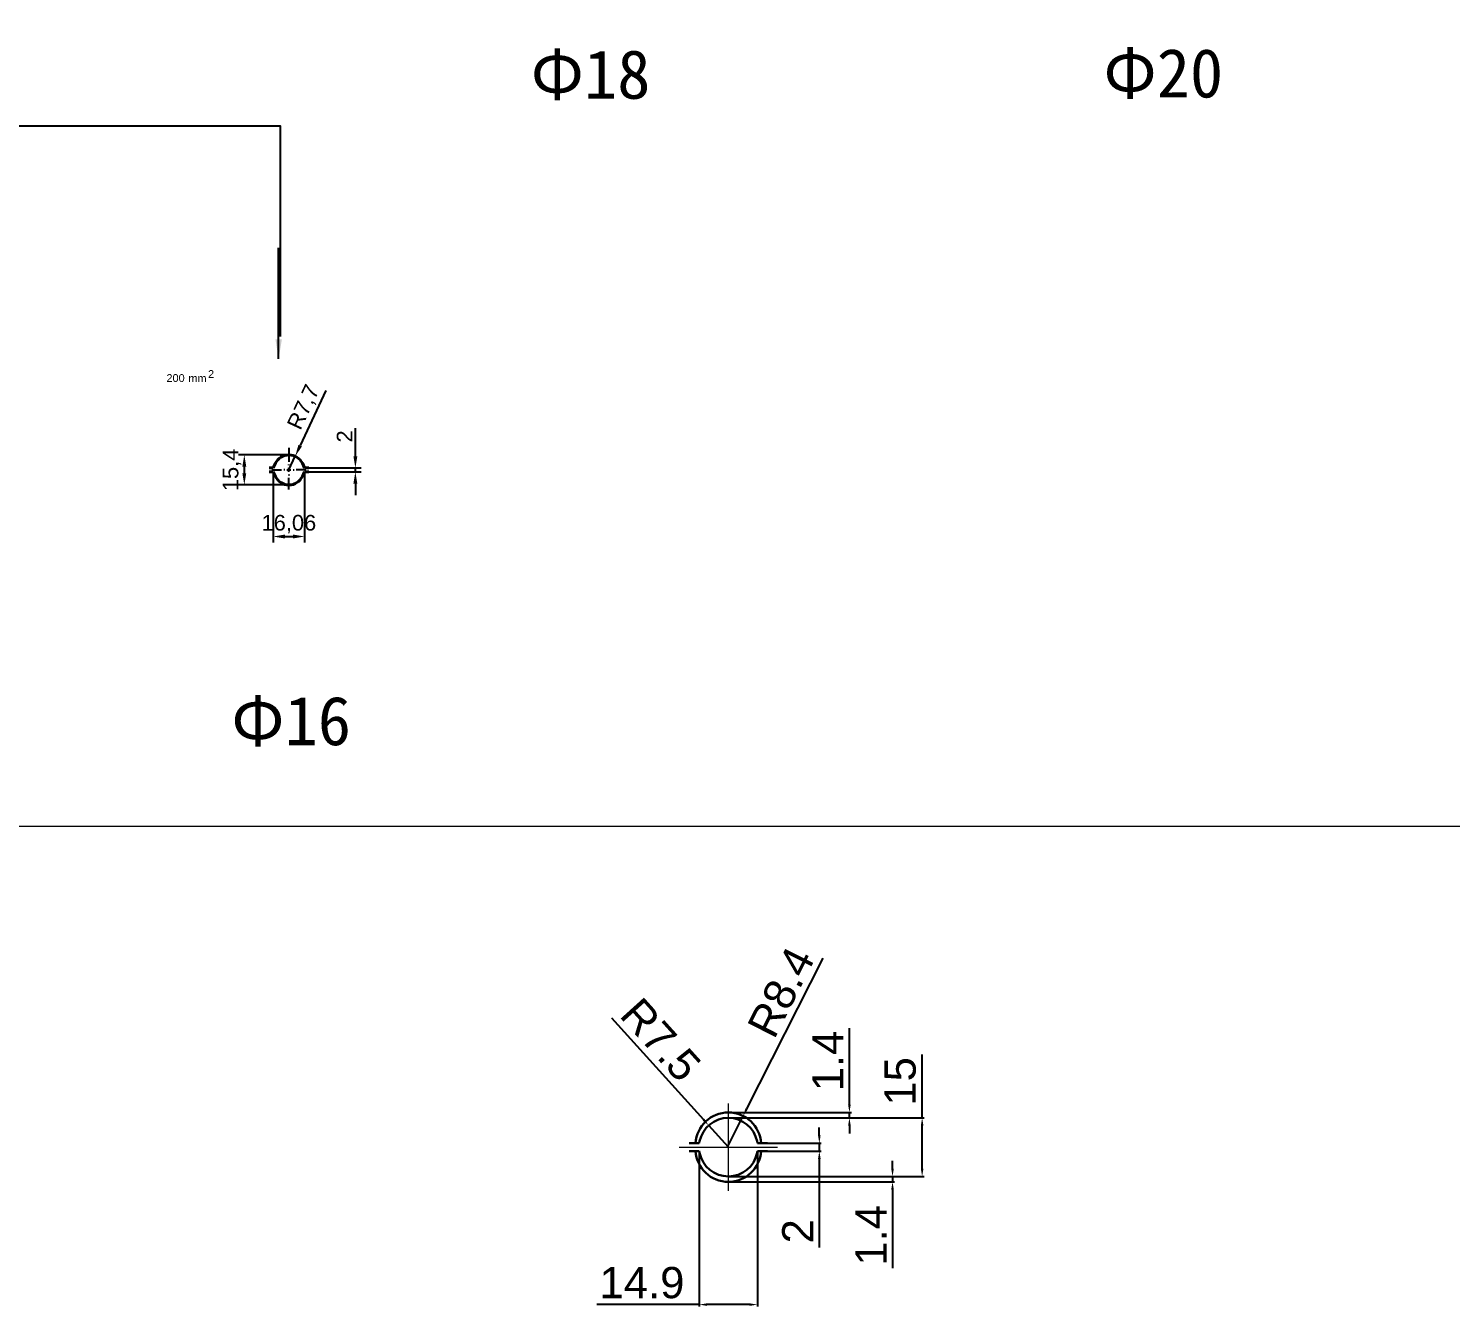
# Model space of a CAD drawing. Header units: millimetres. Extents: x 1526 to 31626, y -4643 to 9189.
# Drawn here: x 23794 to 24522, y 518 to 1173 of the extents above; entities that cross this region are included whole.
import ezdxf

# ---------------------------------------------------------------- set-up
doc = ezdxf.new("R2010")
doc.units = ezdxf.units.MM
for name, color, linetype, lineweight in [('Main', 1, 'Continuous', 40), ('размерные', 7, 'Continuous', 25), ('тонкая', 7, 'Continuous', 20), ('тонкий', 7, 'Continuous', 20), ('图层2', 1, 'Continuous', 13), ('图层4', 250, 'Continuous', 13)]:
    doc.layers.add(name, color=color, linetype=linetype, lineweight=lineweight)
doc.styles.add('s1v4', font='arial.ttf', dxfattribs={"height": 4})
doc.styles.get("Standard").update_dxf_attribs({"font": 'arial.ttf'})
doc.dimstyles.new('ISO-25', dxfattribs={"dimtxt": 2.5, "dimasz": 2.5, "dimexe": 1.25, "dimexo": 0.625, "dimtad": 1, "dimtxsty": 'Standard', "dimcen": 2.5, "dimadec": 0, "dimazin": 0, "dimtfac": 1, "dimtmove": 0, "dimatfit": 3, "dimfxl": 1, "dimarcsym": 0})
doc.dimstyles.new('ISO-25$0', dxfattribs={"dimscale": 2, "dimtxt": 4, "dimasz": 3, "dimexe": 0.5, "dimexo": 0, "dimgap": 1, "dimtad": 1, "dimtxsty": 'Standard', "dimcen": 3, "dimclrd": 150, "dimclre": 150, "dimadec": 0, "dimazin": 0, "dimtfac": 1, "dimtmove": 0, "dimatfit": 3, "dimfxl": 1, "dimlwd": -1, "dimarcsym": 0})
doc.dimstyles.new('ISO-25$4', dxfattribs={"dimscale": 3, "dimtxt": 4, "dimasz": 1, "dimexe": 0, "dimexo": 1, "dimtad": 1, "dimtih": 1, "dimtoh": 1, "dimtxsty": 'Standard', "dimcen": 2, "dimclrd": 5, "dimclre": 5, "dimclrt": 3, "dimadec": 0, "dimazin": 0, "dimtfac": 1, "dimtmove": 0, "dimatfit": 3, "dimfxl": 1, "dimarcsym": 0})
doc.dimstyles.new('s2v4', dxfattribs={"dimtxt": 8, "dimasz": 6, "dimexe": 3, "dimexo": 0, "dimgap": 1.5, "dimtad": 1, "dimtxsty": 'Standard', "dimcen": 2.5, "dimadec": 0, "dimazin": 0, "dimtfac": 1, "dimtmove": 0, "dimatfit": 3, "dimfxl": 1, "dimarcsym": 0})

# ---------------------------------------------------------------- blocks, each defined once
blk = doc.blocks.new('*D833')
at = {"layer": 'Defpoints', "color": 0, "transparency": 16777216}
for p in [(24141.9, 610.74), (24151.96, 599.61)]:
    blk.add_point(p, dxfattribs=at)
at = {"layer": '图层4', "color": 0, "lineweight": -2, "transparency": 16777216}
for p, q in [((24092.09, 665.9), (24139.22, 613.71)), ((24151.96, 599.61), (24141.9, 610.74))]:
    blk.add_line(p, q, dxfattribs=at)
at = {"layer": '图层4', "color": 0, "transparency": 16777216}
blk.add_solid([(24139.72, 614.16), (24138.73, 613.26), (24141.9, 610.74)], dxfattribs=at)
at = {"layer": '图层4', "color": 0, "lineweight": 13, "transparency": 16777216, "insert": (24117.3, 654.6), "char_height": 16, "attachment_point": 5, "rotation": 312.09093}
blk.add_mtext('R7.5', dxfattribs=at)
blk = doc.blocks.new('*D834')
at = {"layer": 'Defpoints', "color": 0, "transparency": 16777216}
for p in [(24159.53, 615.61), (24151.96, 600.61)]:
    blk.add_point(p, dxfattribs=at)
at = {"layer": '图层4', "color": 0, "lineweight": -2, "transparency": 16777216}
for p, q in [((24200.28, 696.39), (24161.33, 619.18)), ((24151.96, 600.61), (24159.53, 615.61))]:
    blk.add_line(p, q, dxfattribs=at)
at = {"layer": '图层4', "color": 0, "transparency": 16777216}
blk.add_solid([(24160.73, 619.48), (24161.92, 618.88), (24159.53, 615.61)], dxfattribs=at)
at = {"layer": '图层4', "color": 0, "lineweight": 13, "transparency": 16777216, "insert": (24178.96, 678.93), "char_height": 16, "attachment_point": 5, "rotation": 63.22901}
blk.add_mtext('R8.4', dxfattribs=at)
blk = doc.blocks.new('*D835')
at = {"layer": 'Defpoints', "color": 0, "transparency": 16777216}
for p in [(24151.96, 584.61), (24151.96, 581.81), (24236.02, 581.81)]:
    blk.add_point(p, dxfattribs=at)
at = {"layer": '图层4', "color": 0, "lineweight": -2, "transparency": 16777216}
for p, q in [((24236.02, 588.61), (24236.02, 592.61)), ((24151.96, 584.61), (24237.02, 584.61)), ((24236.02, 584.61), (24236.02, 581.81)), ((24151.96, 581.81), (24237.02, 581.81)), ((24236.02, 577.81), (24236.02, 537.67))]:
    blk.add_line(p, q, dxfattribs=at)
at = {"layer": '图层4', "color": 0, "transparency": 16777216}
for points in [[(24235.36, 588.61), (24236.69, 588.61), (24236.02, 584.61)], [(24235.36, 577.81), (24236.69, 577.81), (24236.02, 581.81)]]:
    blk.add_solid(points, dxfattribs=at)
at = {"layer": '图层4', "color": 0, "lineweight": 13, "transparency": 16777216, "insert": (24224.99, 554.45), "char_height": 16, "attachment_point": 5, "rotation": 90}
blk.add_mtext('1.4', dxfattribs=at)
blk = doc.blocks.new('*D836')
at = {"layer": 'Defpoints', "color": 0, "transparency": 16777216}
for p in [(24151.96, 617.41), (24151.96, 614.61), (24213.94, 617.41)]:
    blk.add_point(p, dxfattribs=at)
at = {"layer": '图层4', "color": 0, "lineweight": -2, "transparency": 16777216}
for p, q in [((24213.94, 621.41), (24213.94, 660.52)), ((24151.96, 617.41), (24214.94, 617.41)), ((24151.96, 614.61), (24214.94, 614.61)), ((24213.94, 614.61), (24213.94, 617.41)), ((24213.94, 610.61), (24213.94, 606.61))]:
    blk.add_line(p, q, dxfattribs=at)
at = {"layer": '图层4', "color": 0, "transparency": 16777216}
for points in [[(24213.28, 621.41), (24214.61, 621.41), (24213.94, 617.41)], [(24213.28, 610.61), (24214.61, 610.61), (24213.94, 614.61)]]:
    blk.add_solid(points, dxfattribs=at)
at = {"layer": '图层4', "color": 0, "lineweight": 13, "transparency": 16777216, "insert": (24202.91, 643.75), "char_height": 16, "attachment_point": 5, "rotation": 90}
blk.add_mtext('1.4', dxfattribs=at)
blk = doc.blocks.new('*D837')
at = {"layer": 'Defpoints', "color": 0, "transparency": 16777216}
for p in [(24172.03, 601.61), (24172.03, 597.61), (24198.54, 601.61)]:
    blk.add_point(p, dxfattribs=at)
at = {"layer": '图层4', "color": 0, "lineweight": -2, "transparency": 16777216}
for p, q in [((24198.54, 605.61), (24198.54, 609.61)), ((24172.03, 601.61), (24199.54, 601.61)), ((24172.03, 597.61), (24199.54, 597.61)), ((24198.54, 601.61), (24198.54, 597.61)), ((24198.54, 593.61), (24198.54, 548.23))]:
    blk.add_line(p, q, dxfattribs=at)
at = {"layer": '图层4', "color": 0, "transparency": 16777216}
for points in [[(24197.87, 605.61), (24199.2, 605.61), (24198.54, 601.61)], [(24197.87, 593.61), (24199.2, 593.61), (24198.54, 597.61)]]:
    blk.add_solid(points, dxfattribs=at)
at = {"layer": '图层4', "color": 0, "lineweight": 13, "transparency": 16777216, "insert": (24187.5, 556.53), "char_height": 16, "attachment_point": 5, "rotation": 90}
blk.add_mtext('2', dxfattribs=at)
blk = doc.blocks.new('*D838')
at = {"layer": 'Defpoints', "color": 0, "transparency": 16777216}
for p in [(24151.96, 614.61), (24251.17, 614.61), (24151.96, 584.61)]:
    blk.add_point(p, dxfattribs=at)
at = {"layer": '图层4', "color": 0, "lineweight": -2, "transparency": 16777216}
for p, q in [((24251.17, 614.61), (24251.17, 647.05)), ((24151.96, 614.61), (24252.17, 614.61)), ((24251.17, 588.61), (24251.17, 610.61)), ((24151.96, 584.61), (24252.17, 584.61))]:
    blk.add_line(p, q, dxfattribs=at)
at = {"layer": '图层4', "color": 0, "transparency": 16777216}
for points in [[(24250.51, 610.61), (24251.84, 610.61), (24251.17, 614.61)], [(24250.51, 588.61), (24251.84, 588.61), (24251.17, 584.61)]]:
    blk.add_solid(points, dxfattribs=at)
at = {"layer": '图层4', "color": 0, "lineweight": 13, "transparency": 16777216, "insert": (24240, 633.28), "char_height": 16, "attachment_point": 5, "rotation": 90}
blk.add_mtext('15', dxfattribs=at)
blk = doc.blocks.new('*D839')
at = {"layer": 'Defpoints', "color": 0, "transparency": 16777216}
for p in [(24137.06, 597.61), (24166.86, 597.61), (24166.86, 518.98)]:
    blk.add_point(p, dxfattribs=at)
at = {"layer": '图层4', "color": 0, "lineweight": -2, "transparency": 16777216}
for p, q in [((24137.06, 597.61), (24137.06, 517.98)), ((24166.86, 597.61), (24166.86, 517.98)), ((24137.06, 518.98), (24084.68, 518.98)), ((24162.86, 518.98), (24141.06, 518.98))]:
    blk.add_line(p, q, dxfattribs=at)
at = {"layer": '图层4', "color": 0, "transparency": 16777216}
for points in [[(24141.06, 519.64), (24141.06, 518.31), (24137.06, 518.98)], [(24162.86, 519.64), (24162.86, 518.31), (24166.86, 518.98)]]:
    blk.add_solid(points, dxfattribs=at)
at = {"layer": '图层4', "color": 0, "lineweight": 13, "transparency": 16777216, "insert": (24107.73, 530.14), "char_height": 16, "attachment_point": 5}
blk.add_mtext('14.9', dxfattribs=at)
blk = doc.blocks.new('*D1431')
at = {"layer": 'Defpoints', "color": 0, "transparency": 16777216}
for p in [(23937.08, 947.44), (23960.99, 947.44), (23937.08, 945.44)]:
    blk.add_point(p, dxfattribs=at)
at = {"layer": 'тонкий', "color": 0, "lineweight": -2, "transparency": 16777216}
for p, q in [((23960.99, 953.44), (23960.99, 967.74)), ((23937.08, 947.44), (23963.99, 947.44)), ((23960.99, 945.44), (23960.99, 947.44)), ((23937.08, 945.44), (23963.99, 945.44)), ((23960.99, 939.44), (23960.99, 933.44))]:
    blk.add_line(p, q, dxfattribs=at)
at = {"layer": 'тонкий', "color": 0, "transparency": 16777216}
for points in [[(23959.99, 953.44), (23961.99, 953.44), (23960.99, 947.44)], [(23959.99, 939.44), (23961.99, 939.44), (23960.99, 945.44)]]:
    blk.add_solid(points, dxfattribs=at)
at = {"layer": 'тонкий', "color": 0, "transparency": 16777216, "insert": (23955.47, 963.59), "char_height": 8, "attachment_point": 5, "rotation": 90}
blk.add_mtext('2', dxfattribs=at)
blk = doc.blocks.new('*D1432')
at = {"layer": 'Defpoints', "color": 0, "transparency": 16777216}
for p in [(23918.91, 945.44), (23934.97, 945.42), (23934.97, 912.33)]:
    blk.add_point(p, dxfattribs=at)
at = {"layer": 'тонкий', "color": 0, "lineweight": -2, "transparency": 16777216}
for p, q in [((23918.91, 945.44), (23918.91, 909.33)), ((23934.97, 945.42), (23934.97, 909.33)), ((23924.91, 912.33), (23928.97, 912.33))]:
    blk.add_line(p, q, dxfattribs=at)
at = {"layer": 'тонкий', "color": 0, "transparency": 16777216}
for points in [[(23924.91, 913.33), (23924.91, 911.33), (23918.91, 912.33)], [(23928.97, 913.33), (23928.97, 911.33), (23934.97, 912.33)]]:
    blk.add_solid(points, dxfattribs=at)
at = {"layer": 'тонкий', "color": 0, "transparency": 16777216, "insert": (23926.94, 918.64), "char_height": 8, "attachment_point": 5}
blk.add_mtext('16,06', dxfattribs=at)
blk = doc.blocks.new('*D1433')
at = {"layer": 'Defpoints', "color": 0, "transparency": 16777216}
for p in [(23926.94, 954.14), (23904.12, 938.74), (23926.94, 938.74)]:
    blk.add_point(p, dxfattribs=at)
at = {"layer": 'тонкий', "color": 0, "lineweight": -2, "transparency": 16777216}
for p, q in [((23926.94, 954.14), (23901.12, 954.14)), ((23904.12, 948.14), (23904.12, 944.74)), ((23926.94, 938.74), (23901.12, 938.74))]:
    blk.add_line(p, q, dxfattribs=at)
at = {"layer": 'тонкий', "color": 0, "transparency": 16777216}
for points in [[(23903.12, 948.14), (23905.12, 948.14), (23904.12, 954.14)], [(23903.12, 944.74), (23905.12, 944.74), (23904.12, 938.74)]]:
    blk.add_solid(points, dxfattribs=at)
at = {"layer": 'тонкий', "color": 0, "transparency": 16777216, "insert": (23897.82, 946.44), "char_height": 8, "attachment_point": 5, "rotation": 90}
blk.add_mtext('15,4', dxfattribs=at)
blk = doc.blocks.new('*D1434')
at = {"layer": 'Defpoints', "color": 0, "transparency": 16777216}
for p in [(23930.19, 953.42), (23926.94, 946.44)]:
    blk.add_point(p, dxfattribs=at)
at = {"layer": 'тонкий', "color": 0, "lineweight": -2, "transparency": 16777216}
for p, q in [((23945.92, 987.15), (23932.73, 958.86)), ((23926.94, 946.44), (23930.19, 953.42))]:
    blk.add_line(p, q, dxfattribs=at)
at = {"layer": 'тонкий', "color": 0, "transparency": 16777216}
blk.add_solid([(23931.82, 959.28), (23933.63, 958.44), (23930.19, 953.42)], dxfattribs=at)
at = {"layer": 'тонкий', "color": 0, "transparency": 16777216, "insert": (23934.89, 978.38), "char_height": 8, "attachment_point": 5, "rotation": 65.00059}
blk.add_mtext('R7,7', dxfattribs=at)

msp = doc.modelspace()

# ---------------------------------------------------------------- linework, layer by layer
at = {"color": 3, "linetype": 'ByBlock'}
for p, q in [((23926.93609, 957.80818), (23926.93609, 950.54121)), ((23926.93609, 948.85207), (23926.93609, 949.25461)), ((23926.93609, 945.44345), (23926.93609, 947.43897)), ((23918.17762, 946.44121), (23923.19774, 946.44121)), ((23924.7868, 946.44121), (23924.38426, 946.44121)), ((23925.93833, 946.44121), (23927.93385, 946.44121)), ((23926.93609, 944.03035), (23926.93609, 943.62781)), ((23926.93609, 936.45575), (23926.93609, 942.34121)), ((23929.1887, 946.44121), (23929.59124, 946.44121)), ((23935.69457, 946.44121), (23930.67445, 946.44121))]:
    msp.add_line(p, q, dxfattribs=at)
at = {"lineweight": 13}
msp.add_lwpolyline([(22300.15554, 2864.98897), (25552.1406, 2864.98897), (25552.1406, 763.88539), (22300.15554, 763.88539)], close=True, dxfattribs=at)
at = {"layer": 'Main'}
for p, q in [((23918.9074, 947.44121), (23916.79153, 947.44121)), ((23918.9074, 947.44121), (23920.00853, 949.80259)), ((23934.96478, 947.44121), (23933.86366, 949.80259)), ((23934.96478, 947.44121), (23937.08065, 947.44121)), ((23918.9074, 945.44121), (23916.79153, 945.44121)), ((23918.9074, 945.44121), (23920.00853, 943.07984)), ((23934.96478, 945.44121), (23933.86366, 943.07984)), ((23934.96478, 945.44121), (23937.08065, 945.44121))]:
    msp.add_line(p, q, dxfattribs=at)
for start, end in [(25.88346623, 154.11653377), (205.88346623, 334.11653377)]:
    msp.add_arc((23926.93609, 946.44121), 7.7, start, end, dxfattribs=at)
at = {"layer": 'размерные'}
msp.add_lwpolyline([(23753.83875, 1122.64669), (23922.53378, 1122.64669), (23922.53378, 1014.74556)], dxfattribs=at)
at = {"layer": '图层2', "lineweight": 13, "ltscale": 3}
for p, q in [((24151.95906, 577.32552), (24151.95906, 621.89894)), ((24126.71166, 599.61223), (24177.20647, 599.61223))]:
    msp.add_line(p, q, dxfattribs=at)
at = {"layer": '图层2', "color": 0, "lineweight": 30}
for p, q in [((24131.88536, 601.61223), (24137.05906, 601.61223)), ((24131.88536, 597.61223), (24137.05906, 597.61223)), ((24137.05906, 601.61223), (24137.25905, 602.59712)), ((24137.05906, 597.61223), (24137.25905, 596.62734)), ((24166.85906, 601.61223), (24166.65908, 602.59712)), ((24166.85906, 597.61223), (24166.65908, 596.62734)), ((24166.85906, 601.61223), (24172.03277, 601.61223)), ((24166.85906, 597.61223), (24172.03277, 597.61223))]:
    msp.add_line(p, q, dxfattribs=at)
for centre, radius, start, end in [((24151.95906, 600.61223), 16.8, 3.41248021, 176.58751979), ((24151.95906, 599.61223), 15, 11.47805447, 168.52194553), ((24151.95906, 598.61223), 16.8, 183.41248021, 356.58751979), ((24151.95906, 599.61223), 15, 191.47805447, 348.52194553)]:
    msp.add_arc(centre, radius, start, end, dxfattribs=at)

# ---------------------------------------------------------------- texts
at = {"lineweight": 13, "char_height": 25, "width": 145.8888889, "attachment_point": 1}
for s, insert in [('{\\fSimSun|b0|i0|c134|p54;\\C1;Φ1\\fSimSun|b0|i0|c0|p54;8}', (24050.73886, 1161.51184)), ('{\\fSimSun|b0|i0|c134|p54;\\C1;Φ20\\Ftxt.shx|c0;}', (24343.99212, 1162.15053)), ('{\\fSimSun|b0|i0|c134|p54;\\C1;Φ16}', (23897.43837, 830.45486))]:
    msp.add_mtext(s, dxfattribs=dict(at, insert=insert))
at = {"layer": 'тонкая', "style": 's1v4'}
for s, p in [('2', (23885.56002, 993.53278)), ('200', (23864.26264, 991.48884)), ('mm', (23875.49006, 991.38824))]:
    msp.add_text(s, height=4, dxfattribs=at).set_placement(p)

# ---------------------------------------------------------------- dimensions: what is measured, and where the dimension line sits
at = {"layer": 'тонкий'}
dim = msp.add_radius_dim(center=(23926.93609, 946.44121), mpoint=(23930.19018, 953.41981), dimstyle='s2v4', dxfattribs=at)
dim.commit()
dim.dimension.update_dxf_attribs({"geometry": '*D1434', "text_midpoint": (23934.88895, 978.38336)})
for base, p1, p2, picture, middle in [((23960.99031, 947.44121), (23937.08065, 945.44121), (23937.08065, 947.44121), '*D1431', (23960.99031, 963.5906)), ((23904.12391, 938.74121), (23926.93609, 954.14121), (23926.93609, 938.74121), '*D1433', (23904.12391, 946.44121))]:
    dim = msp.add_linear_dim(base=base, p1=p1, p2=p2, angle=90, dimstyle='s2v4', dxfattribs=at)
    dim.commit()
    dim.dimension.update_dxf_attribs({"geometry": picture, "text_midpoint": middle, "dimtype": 160})
dim = msp.add_linear_dim(base=(23934.96978, 912.33391), p1=(23918.9074, 945.44121), p2=(23934.96978, 945.42121), dimstyle='s2v4', dxfattribs=at)
dim.commit()
dim.dimension.update_dxf_attribs({"geometry": '*D1432', "text_midpoint": (23926.93859, 912.33391), "dimtype": 160})
at = {"layer": '图层4', "color": 0, "lineweight": 13}
for center, mpoint, text, picture, middle in [((24151.95906, 600.61223), (24159.52621, 615.61151), 'R8.4', '*D834', (24188.93277, 673.89991)), ((24151.95906, 599.61223), (24141.90443, 610.74346), 'R7.5', '*D833', (24109.03221, 647.13545))]:
    dim = msp.add_radius_dim(center=center, mpoint=mpoint, text=text, dimstyle='ISO-25$4', override={"dimscale": 1, "dimtxt": 16, "dimasz": 4, "dimexe": 1, "dimexo": 0, "dimgap": 3, "dimtih": 0, "dimtoh": 0, "dimcen": 2.5, "dimclrd": 0, "dimclre": 0, "dimclrt": 0}, dxfattribs=at)
    dim.commit()
    dim.dimension.update_dxf_attribs({"geometry": picture, "text_midpoint": middle, "dimtype": 164})
for base, p1, p2, text, picture, middle in [((24213.942, 617.41223), (24151.95906, 614.61223), (24151.95906, 617.41223), '1.4', '*D836', (24213.942, 643.74556)), ((24251.17233, 614.61223), (24151.95906, 584.61223), (24151.95906, 614.61223), '15', '*D838', (24251.17233, 633.2789)), ((24198.53769, 601.61223), (24172.03277, 597.61223), (24172.03277, 601.61223), '2', '*D837', (24198.53769, 556.5317)), ((24236.02241, 581.81223), (24151.95906, 584.61223), (24151.95906, 581.81223), '1.4', '*D835', (24236.02241, 554.45122))]:
    dim = msp.add_linear_dim(base=base, p1=p1, p2=p2, angle=90, text=text, dimstyle='ISO-25$0', override={"dimscale": 1, "dimtxt": 16, "dimasz": 4, "dimexe": 1, "dimgap": 3, "dimcen": 2.5, "dimclrd": 0, "dimclre": 0, "dimlwd": 65534}, dxfattribs=at)
    dim.commit()
    dim.dimension.update_dxf_attribs({"geometry": picture, "text_midpoint": middle, "dimtype": 160})
dim = msp.add_linear_dim(base=(24166.85906, 518.97527), p1=(24137.05906, 597.61223), p2=(24166.85906, 597.61223), text='14.9', dimstyle='ISO-25$0', override={"dimscale": 1, "dimtxt": 16, "dimasz": 4, "dimexe": 1, "dimgap": 3, "dimcen": 2.5, "dimclrd": 0, "dimclre": 0, "dimlwd": 65534}, dxfattribs=at)
dim.commit()
dim.dimension.update_dxf_attribs({"geometry": '*D839', "text_midpoint": (24107.72573, 518.97527), "dimtype": 160})

# ---------------------------------------------------------------- leaders
at = {"layer": '图层4', "color": 1, "lineweight": 13}
msp.add_leader([(23921.70482, 1003.25832), (23921.70482, 1060.10627)], dimstyle='ISO-25', override={"dimtxt": 7, "dimasz": 10, "dimexe": 1, "dimexo": 0, "dimgap": 2.5}, dxfattribs=at)

doc.saveas('drawing.dxf')
